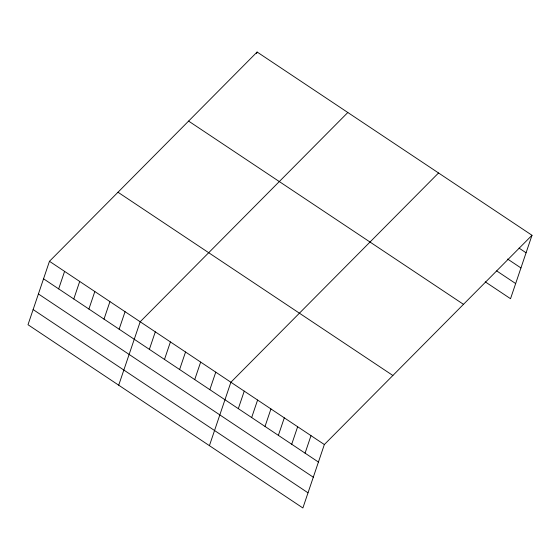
<?xml version="1.0" encoding="UTF-8"?>
<svg xmlns="http://www.w3.org/2000/svg" width="560" height="560" viewBox="0 0 560 560"><rect width="100%" height="100%" fill="white"/><g stroke="black" fill="none" stroke-linecap="round" stroke-linejoin="round"><path stroke-width="0.84" d="M49.469 261.296L28 324.723L302.883 507.969L324.352 444.542L532 235.277L257.117 52.031L49.469 261.296L324.352 444.542M58.66 288.883L64.589 271.376M73.78 298.963L79.702 281.456M88.9 309.043L94.822 291.529M104.013 319.123L109.942 301.609M119.133 329.196L125.062 311.689M118.713 385.189L140.182 321.769L347.83 112.504M149.373 349.356L155.295 331.849M256.578 53.627L257.117 52.031M164.486 359.436L170.415 341.922M179.606 369.516L185.535 352.002M194.726 379.589L200.655 362.082M209.846 389.669L215.768 372.162M209.419 445.662L230.888 382.242L438.543 172.977M238.315 408.646L244.244 391.139M251.664 417.55L257.593 400.043M265.02 426.447L270.942 408.94M278.369 435.351L284.298 417.844M291.718 444.248L297.647 426.741M305.074 453.152L310.996 435.645M532 235.277L510.531 298.704L485.233 281.841M519.043 248.101L526.071 252.791M507.591 259.042L520.947 267.939M496.685 270.907L515.662 283.549M188.594 121.086L463.477 304.339M117.992 192.241L392.875 375.487M43.54 278.803L318.423 462.056M38.416 293.958L313.292 477.204M33.131 309.568L308.007 492.814"/></g></svg>
